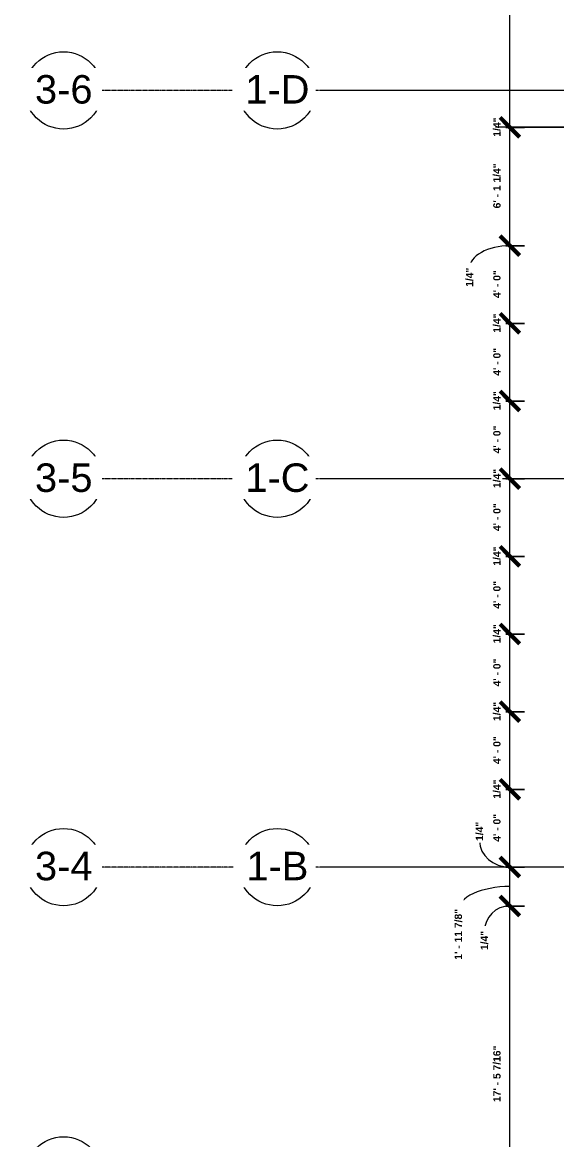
# Model space of a CAD drawing. Header units: inches. Extents: x 21592 to 24810, y -23179 to -20467.
# Drawn here: x 21608 to 21940, y -22278 to -21584 of the extents above; entities that cross this region are included whole.
import ezdxf

# ---------------------------------------------------------------- set-up
doc = ezdxf.new("R2010")
doc.units = ezdxf.units.IN
doc.header["$MEASUREMENT"] = 0
doc.linetypes.add('Grid Line 1_2_', pattern=[0.875, 0.5, -0.125, 0.125, -0.125])
for name, color, linetype, lineweight in [('A-ANNO-DIMS', 211, 'Continuous', 9), ('A-ANNO-DIMS-96', 211, 'Continuous', 9), ('S-GRID', 1, 'Continuous', 9), ('S-GRID-IDEN', 1, 'Continuous', 9)]:
    doc.layers.add(name, color=color, linetype=linetype, lineweight=lineweight)
doc.styles.add('Arial', font='arial.ttf', dxfattribs={"height": 17.703593})
doc.styles.add('Arial_B_1', font='arialbd.ttf', dxfattribs={"height": 4.566403})
doc.dimstyles.new('OD_Dimension_2_4', dxfattribs={"dimscale": 12, "dimtxt": 4.5, "dimasz": 1, "dimexe": 0.75, "dimexo": 0.5, "dimgap": 0.375, "dimtad": 1, "dimdec": 4, "dimrnd": 0.0625, "dimzin": 3, "dimdsep": 46, "dimlunit": 4, "dimtxsty": 'Arial_B_1', "dimblk1": 'OBLIQUE', "dimblk2": 'OBLIQUE', "dimsah": 1, "dimcen": 0.09, "dimdle": 0.75, "dimazin": 0, "dimtfac": 1, "dimtdec": 4, "dimtix": 1, "dimtmove": 0, "dimatfit": 3, "dimfxl": 1, "dimtvp": 1, "dimtfill": 1, "dimfrac": 2, "dimtolj": 1, "dimtzin": 0, "dimlwd": 13, "dimlwe": 13, "dimarcsym": 2})
doc.dimstyles.new('OD_Dimension_2_5', dxfattribs={"dimscale": 12, "dimtxt": 4.5, "dimasz": 1, "dimexe": 0.75, "dimexo": 0.5, "dimgap": 0.375, "dimtad": 1, "dimdec": 4, "dimrnd": 0.0625, "dimzin": 3, "dimdsep": 46, "dimlunit": 4, "dimtxsty": 'Arial_B_1', "dimblk1": 'OBLIQUE', "dimblk2": 'OBLIQUE', "dimsah": 1, "dimcen": 0.09, "dimdle": 0.75, "dimazin": 0, "dimtfac": 1, "dimtdec": 4, "dimtix": 1, "dimtmove": 1, "dimatfit": 3, "dimfxl": 1, "dimtvp": 1, "dimtfill": 1, "dimfrac": 2, "dimtolj": 1, "dimtzin": 0, "dimlwd": 13, "dimlwe": 13, "dimarcsym": 2})

# ---------------------------------------------------------------- blocks, each defined once
blk = doc.blocks.new('Grid - Grid Head - Circle-14747-Enlarged First Floor Plan _West_')
at = {"layer": 'S-GRID-IDEN'}
blk.add_circle((0, 0), 0.25, dxfattribs=at)
blk = doc.blocks.new('DIMBLOCK291-Enlarged First Floor Plan _West_')
at = {"layer": 'A-ANNO-DIMS-96', "lineweight": 50}
for p, q in [((21910.66, -22133.05), (21904.66, -22127.05)), ((21910.66, -22133.05), (21916.66, -22139.05)), ((21910.66, -22342.49), (21904.66, -22336.49)), ((21910.66, -22342.49), (21916.66, -22348.49))]:
    blk.add_line(p, q, dxfattribs=at)
at = {"layer": 'A-ANNO-DIMS-96', "lineweight": 13}
for p, q in [((21908.17, -22133.05), (21919.66, -22133.05)), ((21910.66, -22133.05), (21908.17, -22133.05)), ((21910.66, -22342.49), (21910.66, -22133.05)), ((21908.17, -22342.49), (21919.66, -22342.49)), ((21910.66, -22342.49), (21908.17, -22342.49))]:
    blk.add_line(p, q, dxfattribs=at)
at = {"layer": 'A-ANNO-DIMS-96', "color": 0, "lineweight": 13, "insert": (21900.31, -22254.74), "char_height": 4.5664, "width": 40.7143, "attachment_point": 1, "rotation": 90, "line_spacing_factor": 0.938532, "style": 'Arial_B_1', "bg_fill": 3, "box_fill_scale": 1.25, "bg_fill_color": 0, "bg_fill_transparency": 0}
blk.add_mtext('17\' - 5 7/16"', dxfattribs=at)
blk = doc.blocks.new('_Oblique')
at = {"color": 0, "linetype": 'ByBlock', "lineweight": -2}
blk.add_line((-0.5, -0.5), (0.5, 0.5), dxfattribs=at)
blk = doc.blocks.new('DIMBLOCK292-Enlarged First Floor Plan _West_')
at = {"layer": 'A-ANNO-DIMS-96', "lineweight": 50}
for p, q in [((21910.66, -22132.8), (21904.66, -22126.8)), ((21910.66, -22133.05), (21904.66, -22127.05)), ((21910.66, -22132.8), (21916.66, -22138.8)), ((21910.66, -22133.05), (21916.66, -22139.05))]:
    blk.add_line(p, q, dxfattribs=at)
at = {"layer": 'A-ANNO-DIMS-96', "lineweight": 13}
for p, q in [((21908.17, -22132.8), (21919.66, -22132.8)), ((21910.66, -22132.8), (21908.17, -22132.8)), ((21908.17, -22133.05), (21919.66, -22133.05)), ((21910.66, -22133.05), (21908.17, -22133.05)), ((21910.66, -22133.05), (21910.66, -22132.8))]:
    blk.add_line(p, q, dxfattribs=at)
blk.add_ellipse((21910.66, -22148.85), major_axis=(0, 15.92), ratio=0.99549, start_param=0, end_param=1.570796, dxfattribs=at)
at = {"layer": 'A-ANNO-DIMS-96', "color": 0, "lineweight": 13, "insert": (21892.53, -22160.35), "char_height": 4.566, "width": 13.8, "attachment_point": 1, "rotation": 90, "line_spacing_factor": 0.938532, "style": 'Arial_B_1', "bg_fill": 3, "box_fill_scale": 1.25, "bg_fill_color": 0, "bg_fill_transparency": 0}
blk.add_mtext('1/4"', dxfattribs=at)
blk = doc.blocks.new('DIMBLOCK293-Enlarged First Floor Plan _West_')
at = {"layer": 'A-ANNO-DIMS-96', "lineweight": 50}
for p, q in [((21910.66, -22108.93), (21904.66, -22102.93)), ((21910.66, -22108.93), (21916.66, -22114.93)), ((21910.66, -22132.8), (21904.66, -22126.8)), ((21910.66, -22132.8), (21916.66, -22138.8))]:
    blk.add_line(p, q, dxfattribs=at)
at = {"layer": 'A-ANNO-DIMS-96', "lineweight": 13}
for p, q in [((21908.17, -22108.93), (21919.66, -22108.93)), ((21910.66, -22108.93), (21908.17, -22108.93)), ((21910.66, -22132.8), (21910.66, -22108.93)), ((21908.17, -22132.8), (21919.66, -22132.8)), ((21910.66, -22132.8), (21908.17, -22132.8))]:
    blk.add_line(p, q, dxfattribs=at)
blk.add_ellipse((21910.66, -22135.8), major_axis=(32.05, 0), ratio=0.466193, start_param=1.570796, end_param=3.141593, dxfattribs=at)
at = {"layer": 'A-ANNO-DIMS-96', "color": 0, "lineweight": 13, "insert": (21876.33, -22166.3), "char_height": 4.5664, "width": 36.6, "attachment_point": 1, "rotation": 90, "line_spacing_factor": 0.938532, "style": 'Arial_B_1', "bg_fill": 3, "box_fill_scale": 1.25, "bg_fill_color": 0, "bg_fill_transparency": 0}
blk.add_mtext('1\' - 11 7/8"', dxfattribs=at)
blk = doc.blocks.new('DIMBLOCK294-Enlarged First Floor Plan _West_')
at = {"layer": 'A-ANNO-DIMS-96', "lineweight": 50}
for p, q in [((21910.66, -22108.68), (21904.66, -22102.68)), ((21910.66, -22108.93), (21904.66, -22102.93)), ((21910.66, -22108.68), (21916.66, -22114.68)), ((21910.66, -22108.93), (21916.66, -22114.93))]:
    blk.add_line(p, q, dxfattribs=at)
at = {"layer": 'A-ANNO-DIMS-96', "lineweight": 13}
for p, q in [((21908.17, -22108.68), (21919.66, -22108.68)), ((21910.66, -22108.68), (21908.17, -22108.68)), ((21908.17, -22108.93), (21919.66, -22108.93)), ((21910.66, -22108.93), (21908.17, -22108.93)), ((21910.66, -22108.93), (21910.66, -22108.68))]:
    blk.add_line(p, q, dxfattribs=at)
blk.add_ellipse((21910.66, -22092.54), major_axis=(18.87, 0), ratio=0.861788, start_param=3.141593, end_param=4.712389, dxfattribs=at)
at = {"layer": 'A-ANNO-DIMS-96', "color": 0, "lineweight": 13, "insert": (21889.5, -22092.54), "char_height": 4.566, "width": 13.8, "attachment_point": 1, "rotation": 90, "line_spacing_factor": 0.938532, "style": 'Arial_B_1', "bg_fill": 3, "box_fill_scale": 1.25, "bg_fill_color": 0, "bg_fill_transparency": 0}
blk.add_mtext('1/4"', dxfattribs=at)
blk = doc.blocks.new('DIMBLOCK295-Enlarged First Floor Plan _West_')
at = {"layer": 'A-ANNO-DIMS-96', "lineweight": 50}
for p, q in [((21910.66, -22060.68), (21904.66, -22054.68)), ((21910.66, -22060.68), (21916.66, -22066.68)), ((21910.66, -22108.68), (21904.66, -22102.68)), ((21910.66, -22108.68), (21916.66, -22114.68))]:
    blk.add_line(p, q, dxfattribs=at)
at = {"layer": 'A-ANNO-DIMS-96', "lineweight": 13}
for p, q in [((21908.17, -22060.68), (21919.66, -22060.68)), ((21910.66, -22060.68), (21908.17, -22060.68)), ((21910.66, -22108.68), (21910.66, -22060.68)), ((21908.17, -22108.68), (21919.66, -22108.68)), ((21910.66, -22108.68), (21908.17, -22108.68))]:
    blk.add_line(p, q, dxfattribs=at)
at = {"layer": 'A-ANNO-DIMS-96', "color": 0, "lineweight": 13, "insert": (21900.31, -22093.07), "char_height": 4.566, "width": 20.1429, "attachment_point": 1, "rotation": 90, "line_spacing_factor": 0.938532, "style": 'Arial_B_1', "bg_fill": 3, "box_fill_scale": 1.25, "bg_fill_color": 0, "bg_fill_transparency": 0}
blk.add_mtext('4\' - 0"', dxfattribs=at)
blk = doc.blocks.new('DIMBLOCK296-Enlarged First Floor Plan _West_')
at = {"layer": 'A-ANNO-DIMS-96', "lineweight": 50}
for p, q in [((21910.66, -22060.43), (21904.66, -22054.43)), ((21910.66, -22060.68), (21904.66, -22054.68)), ((21910.66, -22060.43), (21916.66, -22066.43)), ((21910.66, -22060.68), (21916.66, -22066.68))]:
    blk.add_line(p, q, dxfattribs=at)
at = {"layer": 'A-ANNO-DIMS-96', "lineweight": 13}
for p, q in [((21908.17, -22060.43), (21919.66, -22060.43)), ((21910.66, -22060.43), (21908.17, -22060.43)), ((21908.17, -22060.68), (21919.66, -22060.68)), ((21910.66, -22060.68), (21908.17, -22060.68)), ((21910.66, -22060.68), (21910.66, -22060.43))]:
    blk.add_line(p, q, dxfattribs=at)
at = {"layer": 'A-ANNO-DIMS-96', "color": 0, "lineweight": 13, "insert": (21900.31, -22066.3), "char_height": 4.566, "width": 13.8, "attachment_point": 1, "rotation": 90, "line_spacing_factor": 0.938532, "style": 'Arial_B_1', "bg_fill": 3, "box_fill_scale": 1.25, "bg_fill_color": 0, "bg_fill_transparency": 0}
blk.add_mtext('1/4"', dxfattribs=at)
blk = doc.blocks.new('DIMBLOCK297-Enlarged First Floor Plan _West_')
at = {"layer": 'A-ANNO-DIMS-96', "lineweight": 50}
for p, q in [((21910.66, -22012.43), (21904.66, -22006.43)), ((21910.66, -22012.43), (21916.66, -22018.43)), ((21910.66, -22060.43), (21904.66, -22054.43)), ((21910.66, -22060.43), (21916.66, -22066.43))]:
    blk.add_line(p, q, dxfattribs=at)
at = {"layer": 'A-ANNO-DIMS-96', "lineweight": 13}
for p, q in [((21908.17, -22012.43), (21919.66, -22012.43)), ((21910.66, -22012.43), (21908.17, -22012.43)), ((21910.66, -22060.43), (21910.66, -22012.43)), ((21908.17, -22060.43), (21919.66, -22060.43)), ((21910.66, -22060.43), (21908.17, -22060.43))]:
    blk.add_line(p, q, dxfattribs=at)
at = {"layer": 'A-ANNO-DIMS-96', "color": 0, "lineweight": 13, "insert": (21900.31, -22044.82), "char_height": 4.566, "width": 20.1429, "attachment_point": 1, "rotation": 90, "line_spacing_factor": 0.938532, "style": 'Arial_B_1', "bg_fill": 3, "box_fill_scale": 1.25, "bg_fill_color": 0, "bg_fill_transparency": 0}
blk.add_mtext('4\' - 0"', dxfattribs=at)
blk = doc.blocks.new('DIMBLOCK298-Enlarged First Floor Plan _West_')
at = {"layer": 'A-ANNO-DIMS-96', "lineweight": 50}
for p, q in [((21910.66, -22012.18), (21904.66, -22006.18)), ((21910.66, -22012.43), (21904.66, -22006.43)), ((21910.66, -22012.18), (21916.66, -22018.18)), ((21910.66, -22012.43), (21916.66, -22018.43))]:
    blk.add_line(p, q, dxfattribs=at)
at = {"layer": 'A-ANNO-DIMS-96', "lineweight": 13}
for p, q in [((21908.17, -22012.18), (21919.66, -22012.18)), ((21910.66, -22012.18), (21908.17, -22012.18)), ((21908.17, -22012.43), (21919.66, -22012.43)), ((21910.66, -22012.43), (21908.17, -22012.43)), ((21910.66, -22012.43), (21910.66, -22012.18))]:
    blk.add_line(p, q, dxfattribs=at)
at = {"layer": 'A-ANNO-DIMS-96', "color": 0, "lineweight": 13, "insert": (21900.31, -22018.05), "char_height": 4.566, "width": 13.8, "attachment_point": 1, "rotation": 90, "line_spacing_factor": 0.938532, "style": 'Arial_B_1', "bg_fill": 3, "box_fill_scale": 1.25, "bg_fill_color": 0, "bg_fill_transparency": 0}
blk.add_mtext('1/4"', dxfattribs=at)
blk = doc.blocks.new('DIMBLOCK299-Enlarged First Floor Plan _West_')
at = {"layer": 'A-ANNO-DIMS-96', "lineweight": 50}
for p, q in [((21910.66, -21964.18), (21904.66, -21958.18)), ((21910.66, -21964.18), (21916.66, -21970.18)), ((21910.66, -22012.18), (21904.66, -22006.18)), ((21910.66, -22012.18), (21916.66, -22018.18))]:
    blk.add_line(p, q, dxfattribs=at)
at = {"layer": 'A-ANNO-DIMS-96', "lineweight": 13}
for p, q in [((21908.17, -21964.18), (21919.66, -21964.18)), ((21910.66, -21964.18), (21908.17, -21964.18)), ((21910.66, -22012.18), (21910.66, -21964.18)), ((21908.17, -22012.18), (21919.66, -22012.18)), ((21910.66, -22012.18), (21908.17, -22012.18))]:
    blk.add_line(p, q, dxfattribs=at)
at = {"layer": 'A-ANNO-DIMS-96', "color": 0, "lineweight": 13, "insert": (21900.31, -21996.57), "char_height": 4.566, "width": 20.1429, "attachment_point": 1, "rotation": 90, "line_spacing_factor": 0.938532, "style": 'Arial_B_1', "bg_fill": 3, "box_fill_scale": 1.25, "bg_fill_color": 0, "bg_fill_transparency": 0}
blk.add_mtext('4\' - 0"', dxfattribs=at)
blk = doc.blocks.new('DIMBLOCK300-Enlarged First Floor Plan _West_')
at = {"layer": 'A-ANNO-DIMS-96', "lineweight": 50}
for p, q in [((21910.66, -21963.93), (21904.66, -21957.93)), ((21910.66, -21964.18), (21904.66, -21958.18)), ((21910.66, -21963.93), (21916.66, -21969.93)), ((21910.66, -21964.18), (21916.66, -21970.18))]:
    blk.add_line(p, q, dxfattribs=at)
at = {"layer": 'A-ANNO-DIMS-96', "lineweight": 13}
for p, q in [((21908.17, -21963.93), (21919.66, -21963.93)), ((21910.66, -21963.93), (21908.17, -21963.93)), ((21908.17, -21964.18), (21919.66, -21964.18)), ((21910.66, -21964.18), (21908.17, -21964.18)), ((21910.66, -21964.18), (21910.66, -21963.93))]:
    blk.add_line(p, q, dxfattribs=at)
at = {"layer": 'A-ANNO-DIMS-96', "color": 0, "lineweight": 13, "insert": (21900.31, -21969.8), "char_height": 4.566, "width": 13.8, "attachment_point": 1, "rotation": 90, "line_spacing_factor": 0.938532, "style": 'Arial_B_1', "bg_fill": 3, "box_fill_scale": 1.25, "bg_fill_color": 0, "bg_fill_transparency": 0}
blk.add_mtext('1/4"', dxfattribs=at)
blk = doc.blocks.new('DIMBLOCK301-Enlarged First Floor Plan _West_')
at = {"layer": 'A-ANNO-DIMS-96', "lineweight": 50}
for p, q in [((21910.66, -21915.93), (21904.66, -21909.93)), ((21910.66, -21915.93), (21916.66, -21921.93)), ((21910.66, -21963.93), (21904.66, -21957.93)), ((21910.66, -21963.93), (21916.66, -21969.93))]:
    blk.add_line(p, q, dxfattribs=at)
at = {"layer": 'A-ANNO-DIMS-96', "lineweight": 13}
for p, q in [((21908.17, -21915.93), (21919.66, -21915.93)), ((21910.66, -21915.93), (21908.17, -21915.93)), ((21910.66, -21963.93), (21910.66, -21915.93)), ((21908.17, -21963.93), (21919.66, -21963.93)), ((21910.66, -21963.93), (21908.17, -21963.93))]:
    blk.add_line(p, q, dxfattribs=at)
at = {"layer": 'A-ANNO-DIMS-96', "color": 0, "lineweight": 13, "insert": (21900.31, -21948.32), "char_height": 4.566, "width": 20.1429, "attachment_point": 1, "rotation": 90, "line_spacing_factor": 0.938532, "style": 'Arial_B_1', "bg_fill": 3, "box_fill_scale": 1.25, "bg_fill_color": 0, "bg_fill_transparency": 0}
blk.add_mtext('4\' - 0"', dxfattribs=at)
blk = doc.blocks.new('DIMBLOCK302-Enlarged First Floor Plan _West_')
at = {"layer": 'A-ANNO-DIMS-96', "lineweight": 50}
for p, q in [((21910.66, -21915.68), (21904.66, -21909.68)), ((21910.66, -21915.93), (21904.66, -21909.93)), ((21910.66, -21915.68), (21916.66, -21921.68)), ((21910.66, -21915.93), (21916.66, -21921.93))]:
    blk.add_line(p, q, dxfattribs=at)
at = {"layer": 'A-ANNO-DIMS-96', "lineweight": 13}
for p, q in [((21908.17, -21915.68), (21919.66, -21915.68)), ((21910.66, -21915.68), (21908.17, -21915.68)), ((21908.17, -21915.93), (21919.66, -21915.93)), ((21910.66, -21915.93), (21908.17, -21915.93)), ((21910.66, -21915.93), (21910.66, -21915.68))]:
    blk.add_line(p, q, dxfattribs=at)
at = {"layer": 'A-ANNO-DIMS-96', "color": 0, "lineweight": 13, "insert": (21900.31, -21921.55), "char_height": 4.566, "width": 13.8, "attachment_point": 1, "rotation": 90, "line_spacing_factor": 0.938532, "style": 'Arial_B_1', "bg_fill": 3, "box_fill_scale": 1.25, "bg_fill_color": 0, "bg_fill_transparency": 0}
blk.add_mtext('1/4"', dxfattribs=at)
blk = doc.blocks.new('DIMBLOCK303-Enlarged First Floor Plan _West_')
at = {"layer": 'A-ANNO-DIMS-96', "lineweight": 50}
for p, q in [((21910.66, -21867.68), (21904.66, -21861.68)), ((21910.66, -21867.68), (21916.66, -21873.68)), ((21910.66, -21915.68), (21904.66, -21909.68)), ((21910.66, -21915.68), (21916.66, -21921.68))]:
    blk.add_line(p, q, dxfattribs=at)
at = {"layer": 'A-ANNO-DIMS-96', "lineweight": 13}
for p, q in [((21908.17, -21867.68), (21919.66, -21867.68)), ((21910.66, -21867.68), (21908.17, -21867.68)), ((21910.66, -21915.68), (21910.66, -21867.68)), ((21908.17, -21915.68), (21919.66, -21915.68)), ((21910.66, -21915.68), (21908.17, -21915.68))]:
    blk.add_line(p, q, dxfattribs=at)
at = {"layer": 'A-ANNO-DIMS-96', "color": 0, "lineweight": 13, "insert": (21900.31, -21900.07), "char_height": 4.566, "width": 20.1429, "attachment_point": 1, "rotation": 90, "line_spacing_factor": 0.938532, "style": 'Arial_B_1', "bg_fill": 3, "box_fill_scale": 1.25, "bg_fill_color": 0, "bg_fill_transparency": 0}
blk.add_mtext('4\' - 0"', dxfattribs=at)
blk = doc.blocks.new('DIMBLOCK304-Enlarged First Floor Plan _West_')
at = {"layer": 'A-ANNO-DIMS-96', "lineweight": 50}
for p, q in [((21910.66, -21867.43), (21904.66, -21861.43)), ((21910.66, -21867.68), (21904.66, -21861.68)), ((21910.66, -21867.43), (21916.66, -21873.43)), ((21910.66, -21867.68), (21916.66, -21873.68))]:
    blk.add_line(p, q, dxfattribs=at)
at = {"layer": 'A-ANNO-DIMS-96', "lineweight": 13}
for p, q in [((21908.17, -21867.43), (21919.66, -21867.43)), ((21910.66, -21867.43), (21908.17, -21867.43)), ((21908.17, -21867.68), (21919.66, -21867.68)), ((21910.66, -21867.68), (21908.17, -21867.68)), ((21910.66, -21867.68), (21910.66, -21867.43))]:
    blk.add_line(p, q, dxfattribs=at)
at = {"layer": 'A-ANNO-DIMS-96', "color": 0, "lineweight": 13, "insert": (21900.31, -21873.3), "char_height": 4.566, "width": 13.8, "attachment_point": 1, "rotation": 90, "line_spacing_factor": 0.938532, "style": 'Arial_B_1', "bg_fill": 3, "box_fill_scale": 1.25, "bg_fill_color": 0, "bg_fill_transparency": 0}
blk.add_mtext('1/4"', dxfattribs=at)
blk = doc.blocks.new('DIMBLOCK305-Enlarged First Floor Plan _West_')
at = {"layer": 'A-ANNO-DIMS-96', "lineweight": 50}
for p, q in [((21910.66, -21819.43), (21904.66, -21813.43)), ((21910.66, -21819.43), (21916.66, -21825.43)), ((21910.66, -21867.43), (21904.66, -21861.43)), ((21910.66, -21867.43), (21916.66, -21873.43))]:
    blk.add_line(p, q, dxfattribs=at)
at = {"layer": 'A-ANNO-DIMS-96', "lineweight": 13}
for p, q in [((21908.17, -21819.43), (21919.66, -21819.43)), ((21910.66, -21819.43), (21908.17, -21819.43)), ((21910.66, -21867.43), (21910.66, -21819.43)), ((21908.17, -21867.43), (21919.66, -21867.43)), ((21910.66, -21867.43), (21908.17, -21867.43))]:
    blk.add_line(p, q, dxfattribs=at)
at = {"layer": 'A-ANNO-DIMS-96', "color": 0, "lineweight": 13, "insert": (21900.31, -21851.82), "char_height": 4.566, "width": 20.1429, "attachment_point": 1, "rotation": 90, "line_spacing_factor": 0.938532, "style": 'Arial_B_1', "bg_fill": 3, "box_fill_scale": 1.25, "bg_fill_color": 0, "bg_fill_transparency": 0}
blk.add_mtext('4\' - 0"', dxfattribs=at)
blk = doc.blocks.new('DIMBLOCK306-Enlarged First Floor Plan _West_')
at = {"layer": 'A-ANNO-DIMS-96', "lineweight": 50}
for p, q in [((21910.66, -21819.18), (21904.66, -21813.18)), ((21910.66, -21819.43), (21904.66, -21813.43)), ((21910.66, -21819.18), (21916.66, -21825.18)), ((21910.66, -21819.43), (21916.66, -21825.43))]:
    blk.add_line(p, q, dxfattribs=at)
at = {"layer": 'A-ANNO-DIMS-96', "lineweight": 13}
for p, q in [((21908.17, -21819.18), (21919.66, -21819.18)), ((21910.66, -21819.18), (21908.17, -21819.18)), ((21908.17, -21819.43), (21919.66, -21819.43)), ((21910.66, -21819.43), (21908.17, -21819.43)), ((21910.66, -21819.43), (21910.66, -21819.18))]:
    blk.add_line(p, q, dxfattribs=at)
at = {"layer": 'A-ANNO-DIMS-96', "color": 0, "lineweight": 13, "insert": (21900.31, -21825.05), "char_height": 4.566, "width": 13.8, "attachment_point": 1, "rotation": 90, "line_spacing_factor": 0.938532, "style": 'Arial_B_1', "bg_fill": 3, "box_fill_scale": 1.25, "bg_fill_color": 0, "bg_fill_transparency": 0}
blk.add_mtext('1/4"', dxfattribs=at)
blk = doc.blocks.new('DIMBLOCK307-Enlarged First Floor Plan _West_')
at = {"layer": 'A-ANNO-DIMS-96', "lineweight": 50}
for p, q in [((21910.66, -21771.18), (21904.66, -21765.18)), ((21910.66, -21771.18), (21916.66, -21777.18)), ((21910.66, -21819.18), (21904.66, -21813.18)), ((21910.66, -21819.18), (21916.66, -21825.18))]:
    blk.add_line(p, q, dxfattribs=at)
at = {"layer": 'A-ANNO-DIMS-96', "lineweight": 13}
for p, q in [((21908.17, -21771.18), (21919.66, -21771.18)), ((21910.66, -21771.18), (21908.17, -21771.18)), ((21910.66, -21819.18), (21910.66, -21771.18)), ((21908.17, -21819.18), (21919.66, -21819.18)), ((21910.66, -21819.18), (21908.17, -21819.18))]:
    blk.add_line(p, q, dxfattribs=at)
at = {"layer": 'A-ANNO-DIMS-96', "color": 0, "lineweight": 13, "insert": (21900.31, -21803.57), "char_height": 4.566, "width": 20.1429, "attachment_point": 1, "rotation": 90, "line_spacing_factor": 0.938532, "style": 'Arial_B_1', "bg_fill": 3, "box_fill_scale": 1.25, "bg_fill_color": 0, "bg_fill_transparency": 0}
blk.add_mtext('4\' - 0"', dxfattribs=at)
blk = doc.blocks.new('DIMBLOCK308-Enlarged First Floor Plan _West_')
at = {"layer": 'A-ANNO-DIMS-96', "lineweight": 50}
for p, q in [((21910.66, -21770.93), (21904.66, -21764.93)), ((21910.66, -21771.18), (21904.66, -21765.18)), ((21910.66, -21770.93), (21916.66, -21776.93)), ((21910.66, -21771.18), (21916.66, -21777.18))]:
    blk.add_line(p, q, dxfattribs=at)
at = {"layer": 'A-ANNO-DIMS-96', "lineweight": 13}
for p, q in [((21908.17, -21770.93), (21919.66, -21770.93)), ((21910.66, -21770.93), (21908.17, -21770.93)), ((21908.17, -21771.18), (21919.66, -21771.18)), ((21910.66, -21771.18), (21908.17, -21771.18)), ((21910.66, -21771.18), (21910.66, -21770.93))]:
    blk.add_line(p, q, dxfattribs=at)
at = {"layer": 'A-ANNO-DIMS-96', "color": 0, "lineweight": 13, "insert": (21900.31, -21776.8), "char_height": 4.566, "width": 13.8, "attachment_point": 1, "rotation": 90, "line_spacing_factor": 0.938532, "style": 'Arial_B_1', "bg_fill": 3, "box_fill_scale": 1.25, "bg_fill_color": 0, "bg_fill_transparency": 0}
blk.add_mtext('1/4"', dxfattribs=at)
blk = doc.blocks.new('DIMBLOCK309-Enlarged First Floor Plan _West_')
at = {"layer": 'A-ANNO-DIMS-96', "lineweight": 50}
for p, q in [((21910.66, -21722.93), (21904.66, -21716.93)), ((21910.66, -21722.93), (21916.66, -21728.93)), ((21910.66, -21770.93), (21904.66, -21764.93)), ((21910.66, -21770.93), (21916.66, -21776.93))]:
    blk.add_line(p, q, dxfattribs=at)
at = {"layer": 'A-ANNO-DIMS-96', "lineweight": 13}
for p, q in [((21908.17, -21722.93), (21919.66, -21722.93)), ((21910.66, -21722.93), (21908.17, -21722.93)), ((21910.66, -21770.93), (21910.66, -21722.93)), ((21908.17, -21770.93), (21919.66, -21770.93)), ((21910.66, -21770.93), (21908.17, -21770.93))]:
    blk.add_line(p, q, dxfattribs=at)
at = {"layer": 'A-ANNO-DIMS-96', "color": 0, "lineweight": 13, "insert": (21900.31, -21755.32), "char_height": 4.566, "width": 20.1429, "attachment_point": 1, "rotation": 90, "line_spacing_factor": 0.938532, "style": 'Arial_B_1', "bg_fill": 3, "box_fill_scale": 1.25, "bg_fill_color": 0, "bg_fill_transparency": 0}
blk.add_mtext('4\' - 0"', dxfattribs=at)
blk = doc.blocks.new('DIMBLOCK310-Enlarged First Floor Plan _West_')
at = {"layer": 'A-ANNO-DIMS-96', "lineweight": 50}
for p, q in [((21910.66, -21722.68), (21904.66, -21716.68)), ((21910.66, -21722.93), (21904.66, -21716.93)), ((21910.66, -21722.68), (21916.66, -21728.68)), ((21910.66, -21722.93), (21916.66, -21728.93))]:
    blk.add_line(p, q, dxfattribs=at)
at = {"layer": 'A-ANNO-DIMS-96', "lineweight": 13}
for p, q in [((21908.17, -21722.68), (21919.66, -21722.68)), ((21910.66, -21722.68), (21908.17, -21722.68)), ((21908.17, -21722.93), (21919.66, -21722.93)), ((21910.66, -21722.93), (21908.17, -21722.93)), ((21910.66, -21722.93), (21910.66, -21722.68))]:
    blk.add_line(p, q, dxfattribs=at)
blk.add_ellipse((21910.66, -21736.84), major_axis=(25.07, 0), ratio=0.559786, start_param=1.570796, end_param=3.141593, dxfattribs=at)
at = {"layer": 'A-ANNO-DIMS-96', "color": 0, "lineweight": 13, "insert": (21883.31, -21748.34), "char_height": 4.566, "width": 13.8, "attachment_point": 1, "rotation": 90, "line_spacing_factor": 0.938532, "style": 'Arial_B_1', "bg_fill": 3, "box_fill_scale": 1.25, "bg_fill_color": 0, "bg_fill_transparency": 0}
blk.add_mtext('1/4"', dxfattribs=at)
blk = doc.blocks.new('DIMBLOCK311-Enlarged First Floor Plan _West_')
at = {"layer": 'A-ANNO-DIMS-96', "lineweight": 50}
for p, q in [((21910.66, -21649.43), (21904.66, -21643.43)), ((21910.66, -21649.43), (21916.66, -21655.43)), ((21910.66, -21722.68), (21904.66, -21716.68)), ((21910.66, -21722.68), (21916.66, -21728.68))]:
    blk.add_line(p, q, dxfattribs=at)
at = {"layer": 'A-ANNO-DIMS-96', "lineweight": 13}
for p, q in [((21908.17, -21649.43), (21919.66, -21649.43)), ((21910.66, -21649.43), (21908.17, -21649.43)), ((21910.66, -21722.68), (21910.66, -21649.43)), ((21908.17, -21722.68), (21919.66, -21722.68)), ((21910.66, -21722.68), (21908.17, -21722.68))]:
    blk.add_line(p, q, dxfattribs=at)
at = {"layer": 'A-ANNO-DIMS-96', "color": 0, "lineweight": 13, "insert": (21900.31, -21699.59), "char_height": 4.5664, "width": 32.4857, "attachment_point": 1, "rotation": 90, "line_spacing_factor": 0.938532, "style": 'Arial_B_1', "bg_fill": 3, "box_fill_scale": 1.25, "bg_fill_color": 0, "bg_fill_transparency": 0}
blk.add_mtext('6\' - 1 1/4"', dxfattribs=at)
blk = doc.blocks.new('DIMBLOCK312-Enlarged First Floor Plan _West_')
at = {"layer": 'A-ANNO-DIMS-96', "lineweight": 50}
for p, q in [((21910.66, -21649.18), (21904.66, -21643.18)), ((21910.66, -21649.43), (21904.66, -21643.43)), ((21910.66, -21649.18), (21916.66, -21655.18)), ((21910.66, -21649.43), (21916.66, -21655.43))]:
    blk.add_line(p, q, dxfattribs=at)
at = {"layer": 'A-ANNO-DIMS-96', "lineweight": 13}
for p, q in [((21977.24, -21649.18), (21901.66, -21649.18)), ((21908.17, -21649.43), (21919.66, -21649.43)), ((21910.66, -21649.43), (21908.17, -21649.43)), ((21910.66, -21649.43), (21910.66, -21649.18)), ((21910.66, -21649.18), (21977.24, -21649.18))]:
    blk.add_line(p, q, dxfattribs=at)
at = {"layer": 'A-ANNO-DIMS-96', "color": 0, "lineweight": 13, "insert": (21900.31, -21655.05), "char_height": 4.566, "width": 13.8, "attachment_point": 1, "rotation": 90, "line_spacing_factor": 0.938532, "style": 'Arial_B_1', "bg_fill": 3, "box_fill_scale": 1.25, "bg_fill_color": 0, "bg_fill_transparency": 0}
blk.add_mtext('1/4"', dxfattribs=at)
blk = doc.blocks.new('DIMBLOCK313-Enlarged First Floor Plan _West_')
at = {"layer": 'A-ANNO-DIMS-96', "lineweight": 50}
for p, q in [((21910.66, -21182.37), (21904.66, -21176.37)), ((21910.66, -21182.37), (21916.66, -21188.37)), ((21910.66, -21649.18), (21904.66, -21643.18)), ((21910.66, -21649.18), (21916.66, -21655.18))]:
    blk.add_line(p, q, dxfattribs=at)
at = {"layer": 'A-ANNO-DIMS-96', "lineweight": 13}
for p, q in [((21908.17, -21182.37), (21919.66, -21182.37)), ((21910.66, -21182.37), (21908.17, -21182.37)), ((21910.66, -21649.18), (21910.66, -21182.37)), ((21977.24, -21649.18), (21901.66, -21649.18)), ((21910.66, -21649.18), (21977.24, -21649.18))]:
    blk.add_line(p, q, dxfattribs=at)
at = {"layer": 'A-ANNO-DIMS-96', "color": 0, "lineweight": 13, "insert": (21900.31, -21436.16), "char_height": 4.5664, "width": 48.9429, "attachment_point": 1, "rotation": 90, "line_spacing_factor": 0.938532, "style": 'Arial_B_1', "bg_fill": 3, "box_fill_scale": 1.25, "bg_fill_color": 0, "bg_fill_transparency": 0}
blk.add_mtext('38\' - 10 13/16"', dxfattribs=at)

msp = doc.modelspace()

# ---------------------------------------------------------------- block references
at = {"layer": 'S-GRID-IDEN', "xscale": 95.99999999999994, "yscale": 95.99999999999994, "zscale": 95.99999999999994}
for p, rotation in [((21633.56096, -21626.30281), 89.99999999999984), ((21766.20666, -21626.30281), 89.9999999999998), ((21633.56096, -21867.55281), 89.99999999999984), ((21766.20666, -21867.55281), 89.9999999999998), ((21633.56096, -22108.80281), 89.99999999999984), ((21766.20666, -22108.80281), 89.9999999999998), ((21633.56096, -22300.32882), 89.99999999999986)]:
    msp.add_blockref('Grid - Grid Head - Circle-14747-Enlarged First Floor Plan _West_', p, dxfattribs=dict(at, rotation=rotation))

# ---------------------------------------------------------------- dimensions: what is measured, and where the dimension line sits
at = {"layer": 'A-ANNO-DIMS', "lineweight": 13}
dim = msp.add_linear_dim(base=(21910.65815, -22133.05281), p1=(21902.17287, -22342.49031), p2=(21902.17287, -22133.05281), angle=90, dimstyle='OD_Dimension_2_4', override={"dimpost": '<>', "dimfxl": 209.4375}, dxfattribs=at)
dim.commit()
dim.dimension.update_dxf_attribs({"geometry": 'DIMBLOCK291-Enlarged First Floor Plan _West_', "text_midpoint": (21903.79708, -22237.77156)})

# ---------------------------------------------------------------- next in the draw order: texts
at = {"layer": 'S-GRID-IDEN', "char_height": 17.703593, "width": 42.552, "attachment_point": 2, "line_spacing_factor": 0.938532, "style": 'Arial', "bg_fill": 3, "box_fill_scale": 1.25, "bg_fill_color": 0, "bg_fill_transparency": 0}
for s, insert in [('3-6', (21633.65845, -21616.77306)), ('3-5', (21633.65845, -21858.02306)), ('3-4', (21633.65845, -22099.27306))]:
    msp.add_mtext(s, dxfattribs=dict(at, insert=insert))

# ---------------------------------------------------------------- next in the draw order: dimensions: what is measured, and where the dimension line sits
at = {"layer": 'A-ANNO-DIMS', "lineweight": 13}
dim = msp.add_linear_dim(base=(21910.65815, -22132.80281), p1=(21902.17287, -22133.05281), p2=(21902.17287, -22132.80281), angle=90, dimstyle='OD_Dimension_2_5', override={"dimpost": '<>', "dimfxl": 0.25}, dxfattribs=at)
dim.commit()
dim.dimension.update_dxf_attribs({"geometry": 'DIMBLOCK292-Enlarged First Floor Plan _West_', "text_midpoint": (21895.57437, -22153.44697), "dimtype": 160, "text_rotation": 90})

# ---------------------------------------------------------------- next in the draw order: linework, layer by layer
at = {"layer": 'S-GRID', "linetype": 'Grid Line 1_2_'}
for p, q in [((24479.10753, -21626.30281), (21657.56096, -21626.30281)), ((24479.10753, -21867.55281), (21657.56096, -21867.55281)), ((24479.10753, -22108.80281), (21657.56096, -22108.80281))]:
    msp.add_line(p, q, dxfattribs=at)

# ---------------------------------------------------------------- next in the draw order: texts
at = {"layer": 'S-GRID-IDEN', "char_height": 17.703593, "attachment_point": 2, "line_spacing_factor": 0.938532, "style": 'Arial', "bg_fill": 3, "box_fill_scale": 1.25, "bg_fill_color": 0, "bg_fill_transparency": 0}
for s, insert, width in [('1-D', (21766.30415, -21616.77306), 47.304), ('1-C', (21766.30415, -21858.02306), 47.304), ('1-B', (21766.30415, -22099.27306), 45.792)]:
    msp.add_mtext(s, dxfattribs=dict(at, insert=insert, width=width))

# ---------------------------------------------------------------- next in the draw order: linework, layer by layer
at = {"layer": 'S-GRID', "linetype": 'Grid Line 1_2_'}
for p, q in [((24742.78907, -21626.30281), (21790.20666, -21626.30281)), ((24742.78907, -21867.55281), (21790.20666, -21867.55281)), ((24742.78907, -22108.80281), (21790.20666, -22108.80281))]:
    msp.add_line(p, q, dxfattribs=at)

# ---------------------------------------------------------------- next in the draw order: dimensions: what is measured, and where the dimension line sits
at = {"layer": 'A-ANNO-DIMS', "lineweight": 13}
dim = msp.add_linear_dim(base=(21910.65815, -22108.92781), p1=(21902.17287, -22132.80281), p2=(21902.17287, -22108.92781), angle=90, dimstyle='OD_Dimension_2_5', override={"dimpost": '<>', "dimfxl": 23.875}, dxfattribs=at)
dim.commit()
dim.dimension.update_dxf_attribs({"geometry": 'DIMBLOCK293-Enlarged First Floor Plan _West_', "text_midpoint": (21879.3758, -22148.0049), "dimtype": 160, "text_rotation": 90})

# ---------------------------------------------------------------- next in the draw order: dimensions: what is measured, and where the dimension line sits
dim = msp.add_linear_dim(base=(21910.65815, -22108.67781), p1=(21902.17287, -22108.92781), p2=(21902.17287, -22108.67781), angle=90, dimstyle='OD_Dimension_2_5', override={"dimpost": '<>', "dimfxl": 0.25}, dxfattribs=at)
dim.commit()
dim.dimension.update_dxf_attribs({"geometry": 'DIMBLOCK294-Enlarged First Floor Plan _West_', "text_midpoint": (21892.54834, -22085.63795), "dimtype": 160, "text_rotation": 90})

# ---------------------------------------------------------------- next in the draw order: dimensions: what is measured, and where the dimension line sits
dim = msp.add_linear_dim(base=(21910.65815, -22060.67781), p1=(21902.17287, -22108.67781), p2=(21902.17287, -22060.67781), angle=90, dimstyle='OD_Dimension_2_4', override={"dimpost": '<>', "dimfxl": 48}, dxfattribs=at)
dim.commit()
dim.dimension.update_dxf_attribs({"geometry": 'DIMBLOCK295-Enlarged First Floor Plan _West_', "text_midpoint": (21903.82667, -22084.67781)})

# ---------------------------------------------------------------- next in the draw order: dimensions: what is measured, and where the dimension line sits
dim = msp.add_linear_dim(base=(21910.65815, -22060.42781), p1=(21902.17287, -22060.67781), p2=(21902.17287, -22060.42781), angle=90, dimstyle='OD_Dimension_2_4', override={"dimpost": '<>', "dimfxl": 0.25}, dxfattribs=at)
dim.commit()
dim.dimension.update_dxf_attribs({"geometry": 'DIMBLOCK296-Enlarged First Floor Plan _West_', "text_midpoint": (21903.79708, -22060.55281)})

# ---------------------------------------------------------------- next in the draw order: dimensions: what is measured, and where the dimension line sits
dim = msp.add_linear_dim(base=(21910.65815, -22012.42781), p1=(21902.17287, -22060.42781), p2=(21902.17287, -22012.42781), angle=90, dimstyle='OD_Dimension_2_4', override={"dimpost": '<>', "dimfxl": 48}, dxfattribs=at)
dim.commit()
dim.dimension.update_dxf_attribs({"geometry": 'DIMBLOCK297-Enlarged First Floor Plan _West_', "text_midpoint": (21903.82667, -22036.42781)})

# ---------------------------------------------------------------- next in the draw order: dimensions: what is measured, and where the dimension line sits
dim = msp.add_linear_dim(base=(21910.65815, -22012.17781), p1=(21902.17287, -22012.42781), p2=(21902.17287, -22012.17781), angle=90, dimstyle='OD_Dimension_2_4', override={"dimpost": '<>', "dimfxl": 0.25}, dxfattribs=at)
dim.commit()
dim.dimension.update_dxf_attribs({"geometry": 'DIMBLOCK298-Enlarged First Floor Plan _West_', "text_midpoint": (21903.79708, -22012.30281)})

# ---------------------------------------------------------------- next in the draw order: dimensions: what is measured, and where the dimension line sits
dim = msp.add_linear_dim(base=(21910.65815, -21964.17781), p1=(21902.17287, -22012.17781), p2=(21902.17287, -21964.17781), angle=90, dimstyle='OD_Dimension_2_4', override={"dimpost": '<>', "dimfxl": 48}, dxfattribs=at)
dim.commit()
dim.dimension.update_dxf_attribs({"geometry": 'DIMBLOCK299-Enlarged First Floor Plan _West_', "text_midpoint": (21903.82667, -21988.17781)})

# ---------------------------------------------------------------- next in the draw order: dimensions: what is measured, and where the dimension line sits
dim = msp.add_linear_dim(base=(21910.65815, -21963.92781), p1=(21902.17287, -21964.17781), p2=(21902.17287, -21963.92781), angle=90, dimstyle='OD_Dimension_2_4', override={"dimpost": '<>', "dimfxl": 0.25}, dxfattribs=at)
dim.commit()
dim.dimension.update_dxf_attribs({"geometry": 'DIMBLOCK300-Enlarged First Floor Plan _West_', "text_midpoint": (21903.79708, -21964.05281)})

# ---------------------------------------------------------------- next in the draw order: dimensions: what is measured, and where the dimension line sits
dim = msp.add_linear_dim(base=(21910.65815, -21915.92781), p1=(21902.17287, -21963.92781), p2=(21902.17287, -21915.92781), angle=90, dimstyle='OD_Dimension_2_4', override={"dimpost": '<>', "dimfxl": 48}, dxfattribs=at)
dim.commit()
dim.dimension.update_dxf_attribs({"geometry": 'DIMBLOCK301-Enlarged First Floor Plan _West_', "text_midpoint": (21903.82667, -21939.92781)})

# ---------------------------------------------------------------- next in the draw order: dimensions: what is measured, and where the dimension line sits
dim = msp.add_linear_dim(base=(21910.65815, -21915.67781), p1=(21902.17287, -21915.92781), p2=(21902.17287, -21915.67781), angle=90, dimstyle='OD_Dimension_2_4', override={"dimpost": '<>', "dimfxl": 0.25}, dxfattribs=at)
dim.commit()
dim.dimension.update_dxf_attribs({"geometry": 'DIMBLOCK302-Enlarged First Floor Plan _West_', "text_midpoint": (21903.79708, -21915.80281)})

# ---------------------------------------------------------------- next in the draw order: dimensions: what is measured, and where the dimension line sits
dim = msp.add_linear_dim(base=(21910.65815, -21867.67781), p1=(21902.17287, -21915.67781), p2=(21902.17287, -21867.67781), angle=90, dimstyle='OD_Dimension_2_4', override={"dimpost": '<>', "dimfxl": 48}, dxfattribs=at)
dim.commit()
dim.dimension.update_dxf_attribs({"geometry": 'DIMBLOCK303-Enlarged First Floor Plan _West_', "text_midpoint": (21903.82667, -21891.67781)})

# ---------------------------------------------------------------- next in the draw order: dimensions: what is measured, and where the dimension line sits
dim = msp.add_linear_dim(base=(21910.65815, -21867.42781), p1=(21902.17287, -21867.67781), p2=(21902.17287, -21867.42781), angle=90, dimstyle='OD_Dimension_2_4', override={"dimpost": '<>', "dimfxl": 0.25}, dxfattribs=at)
dim.commit()
dim.dimension.update_dxf_attribs({"geometry": 'DIMBLOCK304-Enlarged First Floor Plan _West_', "text_midpoint": (21903.79708, -21867.55281)})

# ---------------------------------------------------------------- next in the draw order: dimensions: what is measured, and where the dimension line sits
dim = msp.add_linear_dim(base=(21910.65815, -21819.42781), p1=(21902.17287, -21867.42781), p2=(21902.17287, -21819.42781), angle=90, dimstyle='OD_Dimension_2_4', override={"dimpost": '<>', "dimfxl": 48}, dxfattribs=at)
dim.commit()
dim.dimension.update_dxf_attribs({"geometry": 'DIMBLOCK305-Enlarged First Floor Plan _West_', "text_midpoint": (21903.82667, -21843.42781)})

# ---------------------------------------------------------------- next in the draw order: dimensions: what is measured, and where the dimension line sits
dim = msp.add_linear_dim(base=(21910.65815, -21819.17781), p1=(21902.17287, -21819.42781), p2=(21902.17287, -21819.17781), angle=90, dimstyle='OD_Dimension_2_4', override={"dimpost": '<>', "dimfxl": 0.25}, dxfattribs=at)
dim.commit()
dim.dimension.update_dxf_attribs({"geometry": 'DIMBLOCK306-Enlarged First Floor Plan _West_', "text_midpoint": (21903.79708, -21819.30281)})

# ---------------------------------------------------------------- next in the draw order: dimensions: what is measured, and where the dimension line sits
dim = msp.add_linear_dim(base=(21910.65815, -21771.17781), p1=(21902.17287, -21819.17781), p2=(21902.17287, -21771.17781), angle=90, dimstyle='OD_Dimension_2_4', override={"dimpost": '<>', "dimfxl": 48}, dxfattribs=at)
dim.commit()
dim.dimension.update_dxf_attribs({"geometry": 'DIMBLOCK307-Enlarged First Floor Plan _West_', "text_midpoint": (21903.82667, -21795.17781)})

# ---------------------------------------------------------------- next in the draw order: dimensions: what is measured, and where the dimension line sits
dim = msp.add_linear_dim(base=(21910.65815, -21770.92781), p1=(21902.17287, -21771.17781), p2=(21902.17287, -21770.92781), angle=90, dimstyle='OD_Dimension_2_4', override={"dimpost": '<>', "dimfxl": 0.25}, dxfattribs=at)
dim.commit()
dim.dimension.update_dxf_attribs({"geometry": 'DIMBLOCK308-Enlarged First Floor Plan _West_', "text_midpoint": (21903.79708, -21771.05281)})

# ---------------------------------------------------------------- next in the draw order: dimensions: what is measured, and where the dimension line sits
dim = msp.add_linear_dim(base=(21910.65815, -21722.92781), p1=(21902.17287, -21770.92781), p2=(21902.17287, -21722.92781), angle=90, dimstyle='OD_Dimension_2_4', override={"dimpost": '<>', "dimfxl": 48}, dxfattribs=at)
dim.commit()
dim.dimension.update_dxf_attribs({"geometry": 'DIMBLOCK309-Enlarged First Floor Plan _West_', "text_midpoint": (21903.82667, -21746.92781)})

# ---------------------------------------------------------------- next in the draw order: dimensions: what is measured, and where the dimension line sits
dim = msp.add_linear_dim(base=(21910.65815, -21722.67781), p1=(21902.17287, -21722.92781), p2=(21902.17287, -21722.67781), angle=90, dimstyle='OD_Dimension_2_5', override={"dimpost": '<>', "dimfxl": 0.25}, dxfattribs=at)
dim.commit()
dim.dimension.update_dxf_attribs({"geometry": 'DIMBLOCK310-Enlarged First Floor Plan _West_', "text_midpoint": (21886.35152, -21741.43676), "dimtype": 160, "text_rotation": 90})

# ---------------------------------------------------------------- next in the draw order: dimensions: what is measured, and where the dimension line sits
dim = msp.add_linear_dim(base=(21910.65815, -21649.42781), p1=(21902.17287, -21722.67781), p2=(21902.17287, -21649.42781), angle=90, dimstyle='OD_Dimension_2_4', override={"dimpost": '<>', "dimfxl": 73.25}, dxfattribs=at)
dim.commit()
dim.dimension.update_dxf_attribs({"geometry": 'DIMBLOCK311-Enlarged First Floor Plan _West_', "text_midpoint": (21903.79708, -21686.05281)})

# ---------------------------------------------------------------- next in the draw order: dimensions: what is measured, and where the dimension line sits
dim = msp.add_linear_dim(base=(21910.65815, -21649.17781), p1=(21902.17287, -21649.42781), p2=(21983.23523, -21649.17781), angle=90, dimstyle='OD_Dimension_2_4', override={"dimpost": '<>', "dimfxl": 81.062744}, dxfattribs=at)
dim.commit()
dim.dimension.update_dxf_attribs({"geometry": 'DIMBLOCK312-Enlarged First Floor Plan _West_', "text_midpoint": (21903.79708, -21649.30281)})

# ---------------------------------------------------------------- next in the draw order: dimensions: what is measured, and where the dimension line sits
dim = msp.add_linear_dim(base=(21910.65815, -21182.36531), p1=(21983.23523, -21649.17781), p2=(21902.17287, -21182.36531), angle=90, dimstyle='OD_Dimension_2_4', override={"dimpost": '<>', "dimfxl": 473.798497}, dxfattribs=at)
dim.commit()
dim.dimension.update_dxf_attribs({"geometry": 'DIMBLOCK313-Enlarged First Floor Plan _West_', "text_midpoint": (21903.79552, -21415.77156)})

doc.saveas('drawing.dxf')
